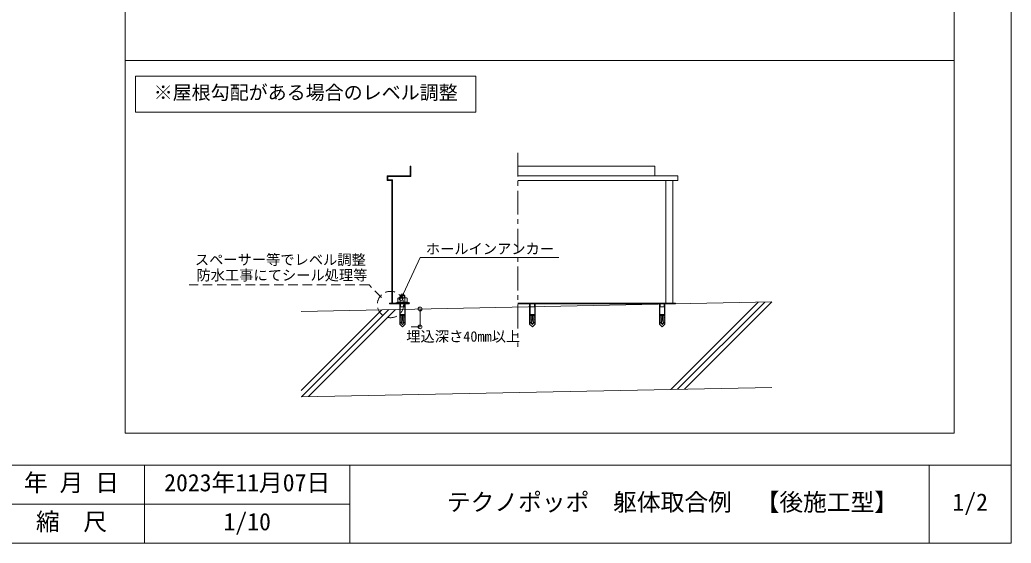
# Model space of a CAD drawing. Units: millimetres, scale not verified. Extents: x -2125 to 1875, y -1406 to 1354.
# Drawn here: x -213 to 1875, y -1406 to -303 of the extents above; entities that cross this region are included whole.
import ezdxf
from ezdxf.enums import TextEntityAlignment as Align

# ---------------------------------------------------------------- set-up
doc = ezdxf.new("R2010")
doc.units = ezdxf.units.MM
doc.header["$LTSCALE"] = 10
doc.header["$PDMODE"] = 32
doc.header["$PDSIZE"] = 8
doc.linetypes.add('CHAIN1', pattern=[8, 5, -1, 1, -1])
doc.linetypes.add('DASHED2', pattern=[3, 2, -1])
doc.layers.add('0-0', color=7, linetype='Continuous', lineweight=9)
doc.layers.add('1-0', color=4, linetype='Continuous', lineweight=9)
doc.styles.add('ＭＳ ゴシック', font='')
doc.styles.get('ＭＳ ゴシック').set_extended_font_data('MS Gothic')

msp = doc.modelspace()

# ---------------------------------------------------------------- linework, layer by layer
at = {"layer": '0-0', "linetype": 'CHAIN1'}
msp.add_line((835.87, -582.99), (835.87, -992.01), dxfattribs=at)
at = {"layer": '0-0'}
for p, q in [((610.54, -632.89), (610.54, -611.39)), ((1122.54, -611.39), (835.87, -611.39)), ((560.54, -631.39), (560.54, -641.39)), ((560.54, -631.39), (609.04, -631.39)), ((560.54, -641.39), (570.54, -641.39)), ((562.04, -632.89), (562.04, -639.89)), ((562.04, -632.89), (583.54, -632.89)), ((562.04, -639.89), (572.04, -639.89)), ((570.54, -641.39), (570.54, -899.89)), ((572.04, -639.89), (572.04, -899.89)), ((583.54, -631.39), (583.54, -632.89)), ((583.54, -632.89), (595.54, -632.89)), ((595.54, -631.39), (595.54, -632.89)), ((595.54, -632.89), (610.54, -632.89)), ((1127.54, -631.39), (835.87, -631.39)), ((835.87, -641.39), (1172.54, -641.39)), ((1147.54, -641.39), (1147.54, -899.89)), ((1162.54, -641.39), (1162.54, -899.89)), ((1172.54, -631.39), (1172.54, -641.39)), ((1172.54, -631.39), (1172.54, -641.39)), ((379.58, -917.15), (1370.9, -897.32)), ((583.32, -889.41), (583.32, -897.89)), ((588.14, -884.14), (588.81, -883.46)), ((588.14, -888.51), (588.14, -884.14)), ((598.14, -884.14), (588.14, -884.14)), ((588.23, -889.41), (588.23, -897.89)), ((588.81, -888.51), (588.81, -883.46)), ((597.46, -883.46), (588.81, -883.46)), ((590.22, -881.8), (591.05, -880.96)), ((590.22, -883.46), (590.22, -881.8)), ((595.22, -880.96), (591.05, -880.96)), ((596.05, -881.8), (595.22, -880.96)), ((596.05, -883.46), (596.05, -881.8)), ((597.46, -888.51), (597.46, -883.46)), ((597.46, -883.46), (598.14, -884.14)), ((598.04, -889.41), (598.04, -897.89)), ((598.14, -888.51), (598.14, -884.14)), ((602.95, -889.41), (601.39, -888.51)), ((602.95, -889.41), (602.95, -897.89)), ((1370.33, -897.33), (1186.66, -1081.01)), ((549.91, -913.74), (379.58, -1084.06)), ((564.21, -913.46), (380.54, -1097.13)), ((578.52, -913.17), (394.84, -1096.84)), ((565.54, -899.89), (570.54, -899.89)), ((565.54, -899.89), (565.54, -901.39)), ((565.54, -901.39), (607.14, -901.39)), ((572.04, -899.89), (587.14, -899.89)), ((582.64, -897.89), (578.77, -898.89)), ((578.77, -898.89), (578.77, -899.89)), ((582.64, -899.89), (578.77, -899.89)), ((582.64, -899.89), (578.77, -899.89)), ((582.64, -897.89), (603.64, -897.89)), ((582.64, -899.89), (603.64, -899.89)), ((587.14, -899.89), (587.14, -901.39)), ((587.39, -901.42), (587.39, -944.42)), ((588.14, -923.76), (588.14, -899.89)), ((588.81, -900.46), (588.81, -899.89)), ((597.46, -907.79), (588.81, -907.79)), ((597.46, -900.46), (597.46, -899.89)), ((597.46, -907.79), (597.46, -900.46)), ((597.46, -907.79), (598.14, -908.46)), ((598.14, -923.76), (598.14, -899.89)), ((598.89, -901.42), (598.89, -944.42)), ((599.14, -899.89), (599.14, -901.39)), ((603.64, -897.89), (607.5, -898.89)), ((603.64, -899.89), (607.5, -899.89)), ((603.64, -899.89), (607.5, -899.89)), ((607.14, -899.89), (607.14, -901.39)), ((607.5, -898.89), (607.5, -899.89)), ((630, -949.73), (630, -912.14)), ((1167.54, -899.89), (835.87, -899.89)), ((1167.54, -901.39), (835.87, -901.39)), ((860.79, -901.39), (860.79, -944.42)), ((861.54, -923.76), (861.54, -901.39)), ((861.54, -908.46), (862.21, -907.79)), ((862.21, -907.79), (862.21, -901.39)), ((870.86, -907.79), (862.21, -907.79)), ((870.86, -907.79), (870.86, -901.39)), ((870.86, -907.79), (871.54, -908.46)), ((871.54, -923.76), (871.54, -901.39)), ((872.29, -901.39), (872.29, -944.42)), ((1134.19, -901.39), (1134.19, -944.42)), ((1134.94, -923.76), (1134.94, -901.39)), ((1135.61, -907.79), (1134.94, -908.46)), ((1135.61, -907.79), (1135.61, -901.39)), ((1135.61, -907.79), (1144.26, -907.79)), ((1144.26, -907.79), (1144.26, -901.39)), ((1144.94, -908.46), (1144.26, -907.79)), ((1144.94, -923.76), (1144.94, -901.39)), ((1145.69, -901.39), (1145.69, -944.42)), ((1341.72, -897.91), (1158.05, -1081.58)), ((1167.54, -899.89), (1167.54, -901.39)), ((1356.03, -897.62), (1172.35, -1081.29)), ((587.67, -935.24), (587.39, -935.47)), ((592.05, -935.99), (587.39, -935.51)), ((591.78, -938.48), (587.39, -937.97)), ((587.77, -930.64), (587.57, -933.07)), ((592.29, -933.49), (587.57, -933.07)), ((587.84, -933.4), (587.57, -933.07)), ((587.67, -935.24), (587.84, -933.4)), ((588.09, -930.36), (587.77, -930.64)), ((592.49, -930.98), (587.77, -930.64)), ((588.06, -925.76), (587.93, -928.2)), ((592.66, -928.48), (587.93, -928.2)), ((588.21, -928.52), (587.93, -928.2)), ((588.37, -925.47), (588.06, -925.76)), ((592.79, -925.97), (588.06, -925.76)), ((588.09, -930.36), (588.21, -928.52)), ((588.14, -923.76), (592.88, -923.76)), ((588.42, -924.06), (588.15, -923.76)), ((588.37, -925.47), (588.42, -924.06)), ((591.48, -940.98), (591.78, -938.48)), ((591.78, -938.48), (592.05, -935.99)), ((592.05, -935.99), (592.29, -933.49)), ((592.29, -933.49), (592.49, -930.98)), ((592.49, -930.98), (592.66, -928.48)), ((592.66, -928.48), (592.79, -925.97)), ((592.79, -925.97), (592.89, -923.46)), ((593.39, -923.46), (592.89, -923.46)), ((593.48, -925.97), (593.39, -923.46)), ((598.14, -923.76), (593.4, -923.76)), ((593.48, -925.97), (598.22, -925.76)), ((593.61, -928.48), (593.48, -925.97)), ((593.61, -928.48), (598.34, -928.2)), ((593.78, -930.98), (598.51, -930.64)), ((593.98, -933.49), (598.7, -933.07)), ((594.22, -935.99), (598.89, -935.51)), ((594.49, -938.48), (594.22, -935.99)), ((594.49, -938.48), (598.89, -937.97)), ((594.8, -940.98), (594.49, -938.48)), ((597.85, -924.06), (598.13, -923.76)), ((597.9, -925.47), (597.85, -924.06)), ((597.9, -925.47), (598.21, -925.76)), ((598.06, -928.52), (598.34, -928.2)), ((598.19, -930.36), (598.06, -928.52)), ((598.19, -930.36), (598.5, -930.64)), ((598.22, -925.76), (598.34, -928.2)), ((598.43, -933.4), (598.7, -933.07)), ((598.61, -935.24), (598.43, -933.4)), ((598.51, -930.64), (598.7, -933.07)), ((598.61, -935.24), (598.89, -935.47)), ((861.07, -935.24), (860.79, -935.47)), ((865.45, -935.99), (860.79, -935.51)), ((865.18, -938.48), (860.79, -937.97)), ((861.17, -930.64), (860.97, -933.07)), ((865.69, -933.49), (860.97, -933.07)), ((861.24, -933.4), (860.97, -933.07)), ((861.07, -935.24), (861.24, -933.4)), ((861.49, -930.36), (861.17, -930.64)), ((865.89, -930.98), (861.17, -930.64)), ((861.46, -925.76), (861.33, -928.2)), ((866.06, -928.48), (861.33, -928.2)), ((861.61, -928.52), (861.33, -928.2)), ((861.77, -925.47), (861.46, -925.76)), ((866.19, -925.97), (861.46, -925.76)), ((861.49, -930.36), (861.61, -928.52)), ((861.54, -923.76), (866.28, -923.76)), ((861.82, -924.06), (861.55, -923.76)), ((861.77, -925.47), (861.82, -924.06)), ((864.88, -940.98), (865.18, -938.48)), ((865.18, -938.48), (865.45, -935.99)), ((865.45, -935.99), (865.69, -933.49)), ((865.69, -933.49), (865.89, -930.98)), ((865.89, -930.98), (866.06, -928.48)), ((866.06, -928.48), (866.19, -925.97)), ((866.19, -925.97), (866.29, -923.46)), ((866.79, -923.46), (866.29, -923.46)), ((866.88, -925.97), (866.79, -923.46)), ((871.54, -923.76), (866.8, -923.76)), ((866.88, -925.97), (871.62, -925.76)), ((867.01, -928.48), (866.88, -925.97)), ((867.01, -928.48), (871.74, -928.2)), ((867.18, -930.98), (871.91, -930.64)), ((867.38, -933.49), (872.1, -933.07)), ((867.62, -935.99), (872.29, -935.51)), ((867.89, -938.48), (867.62, -935.99)), ((867.89, -938.48), (872.29, -937.97)), ((868.2, -940.98), (867.89, -938.48)), ((871.25, -924.06), (871.52, -923.76)), ((871.3, -925.47), (871.25, -924.06)), ((871.3, -925.47), (871.61, -925.76)), ((871.46, -928.52), (871.74, -928.2)), ((871.59, -930.36), (871.46, -928.52)), ((871.59, -930.36), (871.9, -930.64)), ((871.62, -925.76), (871.74, -928.2)), ((871.83, -933.4), (872.1, -933.07)), ((872, -935.24), (871.83, -933.4)), ((871.91, -930.64), (872.1, -933.07)), ((872, -935.24), (872.29, -935.47)), ((1134.47, -935.24), (1134.19, -935.47)), ((1138.85, -935.99), (1134.19, -935.51)), ((1138.58, -938.48), (1134.19, -937.97)), ((1134.57, -930.64), (1134.37, -933.07)), ((1134.64, -933.4), (1134.37, -933.07)), ((1139.09, -933.49), (1134.37, -933.07)), ((1134.47, -935.24), (1134.64, -933.4)), ((1134.89, -930.36), (1134.57, -930.64)), ((1139.29, -930.98), (1134.57, -930.64)), ((1134.86, -925.76), (1134.73, -928.2)), ((1135.01, -928.52), (1134.73, -928.2)), ((1139.46, -928.48), (1134.73, -928.2)), ((1135.17, -925.47), (1134.86, -925.76)), ((1139.59, -925.97), (1134.86, -925.76)), ((1134.89, -930.36), (1135.01, -928.52)), ((1134.94, -923.76), (1139.68, -923.76)), ((1135.22, -924.06), (1134.95, -923.76)), ((1135.17, -925.47), (1135.22, -924.06)), ((1138.28, -940.98), (1138.58, -938.48)), ((1138.58, -938.48), (1138.85, -935.99)), ((1139.46, -928.48), (1139.59, -925.97)), ((1139.59, -925.97), (1139.69, -923.46)), ((1139.69, -923.46), (1140.19, -923.46)), ((1140.28, -925.97), (1140.19, -923.46)), ((1144.94, -923.76), (1140.2, -923.76)), ((1140.28, -925.97), (1145.01, -925.76)), ((1140.41, -928.48), (1140.28, -925.97)), ((1140.41, -928.48), (1145.14, -928.2)), ((1140.58, -930.98), (1140.41, -928.48)), ((1140.58, -930.98), (1145.3, -930.64)), ((1140.78, -933.49), (1140.58, -930.98)), ((1140.78, -933.49), (1145.5, -933.07)), ((1141.02, -935.99), (1140.78, -933.49)), ((1141.02, -935.99), (1145.69, -935.51)), ((1141.29, -938.48), (1141.02, -935.99)), ((1141.29, -938.48), (1145.69, -937.97)), ((1141.59, -940.98), (1141.29, -938.48)), ((1144.65, -924.06), (1144.92, -923.76)), ((1144.7, -925.47), (1144.65, -924.06)), ((1144.7, -925.47), (1145.01, -925.76)), ((1144.86, -928.52), (1145.14, -928.2)), ((1144.99, -930.36), (1144.86, -928.52)), ((1144.99, -930.36), (1145.3, -930.64)), ((1145.01, -925.76), (1145.14, -928.2)), ((1145.23, -933.4), (1145.5, -933.07)), ((1145.4, -935.24), (1145.23, -933.4)), ((1145.3, -930.64), (1145.5, -933.07)), ((1145.4, -935.24), (1145.69, -935.47)), ((591.48, -940.98), (587.39, -940.44)), ((591.14, -943.46), (587.39, -942.92)), ((587.39, -944.42), (593.14, -949.73)), ((591.14, -943.46), (591.48, -940.98)), ((598.89, -944.42), (593.14, -949.73)), ((594.8, -940.98), (598.89, -940.44)), ((595.14, -943.46), (594.8, -940.98)), ((595.14, -943.46), (598.89, -942.92)), ((630, -949.73), (611.25, -949.73)), ((864.88, -940.98), (860.79, -940.44)), ((864.54, -943.46), (860.79, -942.92)), ((860.79, -944.42), (866.54, -949.73)), ((864.54, -943.46), (864.88, -940.98)), ((872.29, -944.42), (866.54, -949.73)), ((868.2, -940.98), (872.29, -940.44)), ((868.54, -943.46), (868.2, -940.98)), ((868.54, -943.46), (872.29, -942.92)), ((1138.28, -940.98), (1134.19, -940.44)), ((1137.94, -943.46), (1134.19, -942.92)), ((1134.19, -944.42), (1139.94, -949.73)), ((1137.94, -943.46), (1138.28, -940.98)), ((1145.69, -944.42), (1139.94, -949.73)), ((1141.59, -940.98), (1145.69, -940.44)), ((1141.94, -943.46), (1141.59, -940.98)), ((1141.94, -943.46), (1145.69, -942.92)), ((379.58, -1097.15), (1370.9, -1077.32)), ((-2125.43, -1241.17), (1874.57, -1241.17)), ((1874.57, -1241.17), (-1917.86, -1241.17)), ((50.08, -1241.17), (50.08, -1405.51)), ((482.51, -1241.17), (482.51, -1405.51)), ((1702.03, -1241.17), (1702.03, -1405.51)), ((1874.57, -1405.51), (-2125.43, -1405.51))]:
    msp.add_line(p, q, dxfattribs=at)
at = {"layer": '0-0', "linetype": 'DASHED2'}
for p, q in [((522.58, -861.48), (143.78, -861.48)), ((549.07, -887.96), (522.58, -861.48)), ((587.14, -899.89), (587.14, -901.39)), ((587.14, -899.89), (587.14, -901.39)), ((599.14, -899.89), (599.14, -901.39)), ((599.14, -899.89), (599.14, -901.39))]:
    msp.add_line(p, q, dxfattribs=at)
at = {"layer": '0-0'}
for points in [[(1874.57, -1405.51), (1874.57, 1354.49), (-2125.43, 1354.49), (-2125.43, -1405.51)], [(609.04, -631.39), (609.04, -611.39), (610.54, -611.39)], [(1172.54, -631.39), (1124.04, -631.39), (1124.04, -611.39), (1122.54, -611.39)], [(921.88, -803.89), (630.09, -803.89), (590.24, -889.87)], [(583.32, -889.41), (584.89, -888.51), (601.39, -888.51)], [(588.14, -908.46), (588.81, -907.79), (588.81, -900.46)], [(594.22, -935.99), (593.98, -933.49), (593.78, -930.98), (593.61, -928.48)], [(867.62, -935.99), (867.38, -933.49), (867.18, -930.98), (867.01, -928.48)], [(1138.85, -935.99), (1139.09, -933.49), (1139.29, -930.98), (1139.46, -928.48)], [(-877.2, -1323.34), (-257.71, -1323.34), (482.51, -1323.34)]]:
    msp.add_lwpolyline(points, dxfattribs=at)
msp.add_lwpolyline([(30.99, -421.98), (747.38, -421.98), (747.38, -497.24), (30.99, -497.24)], close=True, dxfattribs=at)
at = {"layer": '0-0', "linetype": 'DASHED2'}
msp.add_circle((567.79, -902.84), 27.75, dxfattribs=at)
at = {"layer": '0-0'}
msp.add_circle((590.24, -889.87), 4.17, dxfattribs=at)
for centre, radius, start, end in [((585.77, -892.89), 4.26, 54.793, 125.207), ((593.14, -904.49), 15.86, 71.971, 108.029), ((600.5, -892.89), 4.26, 54.793, 125.207), ((604.67, -938.74), 13.3, 188.441, 205.72), ((593.14, -944.3), 0.5, 205.72, 334.28), ((581.6, -938.74), 13.3, 334.28, 351.559), ((878.07, -938.74), 13.3, 188.441, 205.72), ((866.54, -944.3), 0.5, 205.72, 334.28), ((855, -938.74), 13.3, 334.28, 351.559), ((1151.47, -938.74), 13.3, 188.441, 205.72), ((1139.94, -944.3), 0.5, 205.72, 334.28), ((1128.4, -938.74), 13.3, 334.28, 351.559)]:
    msp.add_arc(centre, radius, start, end, dxfattribs=at)
for p in [(630, -912.14), (630, -949.73)]:
    msp.add_point(p, dxfattribs=at)
at = {"layer": '1-0'}
for p, q in [((9.47, 1180.5), (9.47, -1173.5)), ((1754.79, 1180.5), (1754.79, -1173.5)), ((9.47, -388.83), (1754.79, -388.83)), ((9.47, -1173.5), (1754.79, -1173.5))]:
    msp.add_line(p, q, dxfattribs=at)

# ---------------------------------------------------------------- texts
at = {"layer": '0-0', "style": 'ＭＳ ゴシック'}
for s, height, p in [('※屋根勾配がある場合のレベル調整', 29.33, (69.19, -479.61)), ('ホールインアンカー', 21.99, (642.21, -803.01)), ('スペーサー等でレベル調整', 21.99, (155.9, -825.86)), ('防水工事にてシール処理等', 21.99, (159.25, -858.53)), ('埋込深さ40mm以上', 21.99, (601.01, -987.56))]:
    msp.add_text(s, height=height, dxfattribs=at).set_placement(p, align=Align.BOTTOM_LEFT)
at = {"layer": '0-0', "color": 6, "style": 'ＭＳ ゴシック'}
for s, p in [('年 月 日', (-203.81, -1307.26)), ('2023年11月07日', (91.29, -1307.26)), ('テクノポッポ\u3000躯体取合例\u3000【後施工型】', (686.44, -1348.34)), ('1/2', (1750.8, -1348.34)), ('縮\u3000尺', (-178.81, -1389.42)), ('1/10', (216.29, -1389.42))]:
    msp.add_text(s, height=36.66, dxfattribs=at).set_placement(p, align=Align.BOTTOM_LEFT)

doc.saveas('drawing.dxf')
